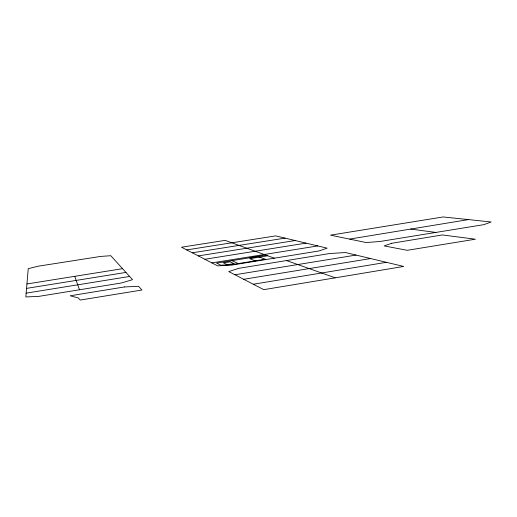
<?xml version="1.0" encoding="UTF-8"?>
<svg xmlns="http://www.w3.org/2000/svg" width="517" height="517" viewBox="0 0 517 517"><rect width="100%" height="100%" fill="white"/><g stroke="black" fill="none" stroke-linecap="round" stroke-linejoin="round"><path stroke-width="0.78" d="M26.16 293.145L25.85 296.932L38.542 296.415L121.405 282.98L132.546 279.678L110.806 255.715L100.615 256.426L38.006 266.229L28.241 268.659L26.16 293.145L129.618 276.459M335.255 277.829L403.687 266.449L345.479 252.542L329.581 253.537L238.712 268.342L228.76 271.587L263.78 289.649L335.255 277.829L286.483 260.555M349.809 239.054L468.525 219.589L491.15 222L483.867 224.649L379.898 241.504L366.198 242.544L330.479 235.157L443.166 216.953L468.525 219.589M253.278 284.24L386.412 262.313M234.931 274.766L356.077 255.068M243.72 279.296L370.605 258.545M125.974 272.42L26.567 288.376M26.962 283.962L122.568 268.678M204.842 259.263L306.038 243.126M274.372 258.177L225.095 240.366L181.493 247.216L211.873 262.894L317.8 245.924M186.715 249.905L275.697 235.881L327.145 248.16L319.118 250.926L231.926 265.059L217.683 265.88L211.873 262.894M192.33 252.8L285.087 238.124M198.347 255.909L295.162 240.528M410.666 229.057L435.947 232.443M251.404 258.403L249.653 257.699L265.854 255.107L267.735 255.786L249.776 258.668L255.172 260.859M231.926 260.652L238.356 263.56M79.482 289.779L74.745 276.343M391.718 243.274L384.17 245.918L407.234 250.312L475.375 239.209L442.319 234.944L391.718 243.274M124.397 286.961L70.183 295.789L78.293 297.947L80.251 300.047L141.923 290.024L138.575 286.308L124.397 286.961M233.968 263.638L227.241 264.717L223.454 262.882L230.052 261.822L233.968 263.638M265.221 259.243L232.269 264.542L220.785 265.208L216.617 263.108L257.97 256.477L265.221 259.243"/></g></svg>
